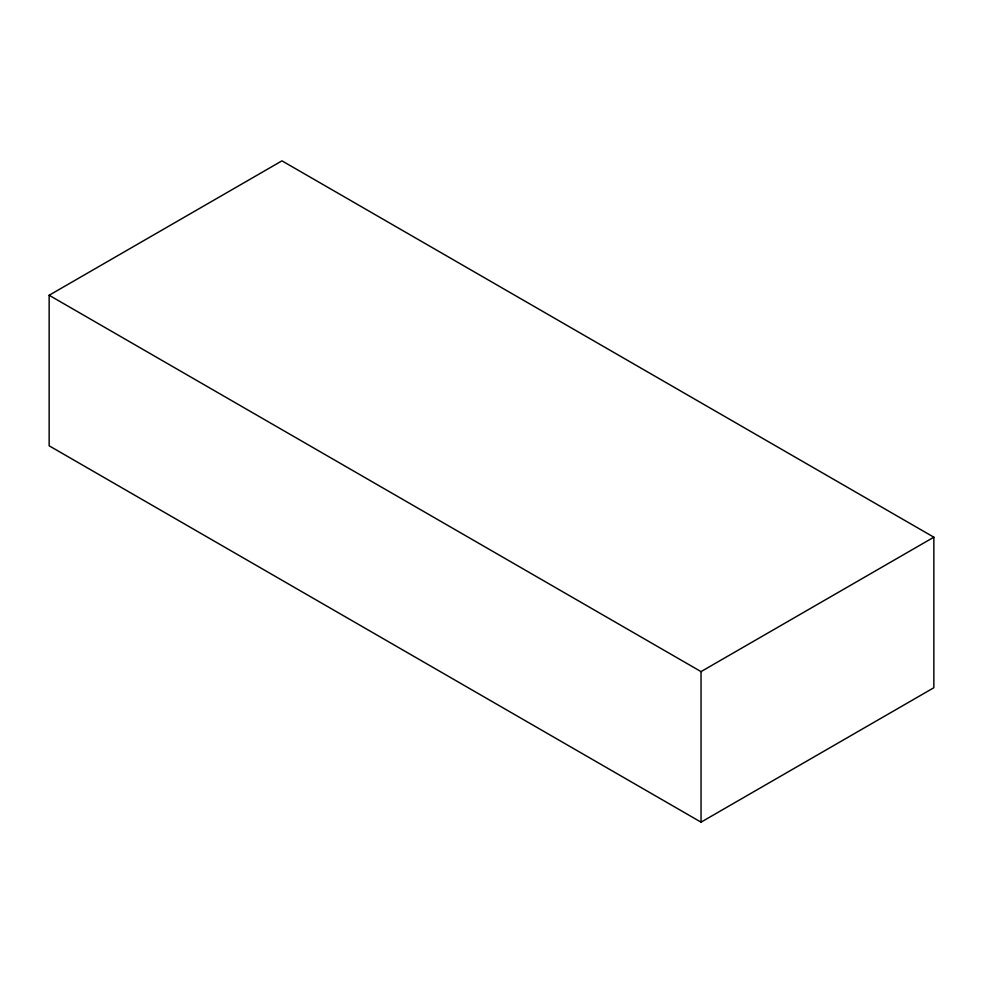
<?xml version="1.0" encoding="UTF-8"?>
<svg xmlns="http://www.w3.org/2000/svg" width="983" height="983" viewBox="0 0 983 983"><rect width="100%" height="100%" fill="white"/><g stroke="black" fill="none" stroke-linecap="round" stroke-linejoin="round"><path stroke-width="1.47" d="M49.15 295.256L281.961 160.843L933.85 537.197L933.85 687.744L701.039 822.157L49.15 445.803L49.15 295.256L701.039 671.61L933.85 537.197M701.039 671.61L701.039 822.157"/></g></svg>
